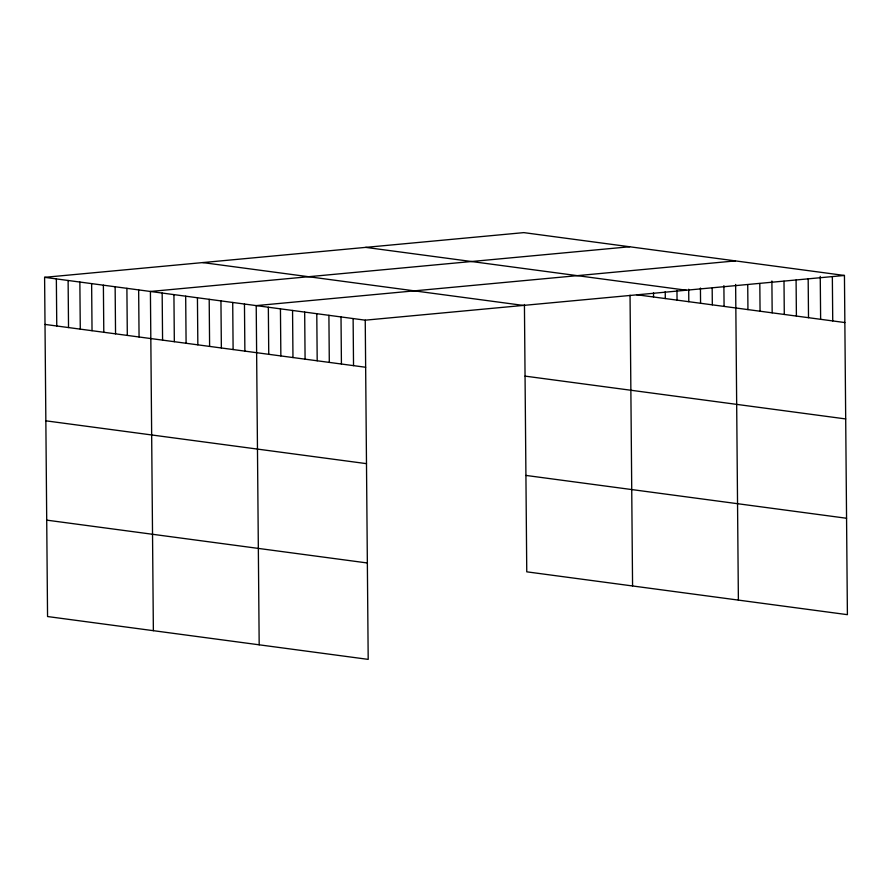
<?xml version="1.0" encoding="UTF-8"?>
<svg xmlns="http://www.w3.org/2000/svg" width="892" height="892" viewBox="0 0 892 892"><rect width="100%" height="100%" fill="white"/><g stroke="black" fill="none" stroke-linecap="round" stroke-linejoin="round"><path stroke-width="1.34" d="M44.6 277.334L365.241 320.172L368.195 659.378L47.555 616.539L44.6 277.334L523.805 232.622L844.445 275.461L847.4 614.666L526.759 571.828L524.429 304.495M629.618 246.761L150.413 291.472L153.368 630.677M735.421 260.899L256.216 305.61L259.182 644.816M365.241 320.172L844.445 275.461M365.664 247.374L686.305 290.212M636.553 294.717L844.847 322.547M202.74 262.582L523.37 305.421M525.053 376.112L845.694 418.939M45.013 324.42L365.642 367.259M525.923 475.425L846.564 518.263M45.849 420.823L366.489 463.65M46.718 520.136L367.359 562.975M832.347 276.609L832.738 320.93M820.25 276.375L820.629 319.303M808.174 278.917L808.509 317.686M796.088 280.066L796.4 316.069M784.001 281.214L784.291 314.452M771.892 280.98L772.171 312.836M759.817 283.522L760.062 311.219M747.73 284.671L747.942 309.602M735.632 284.436L738.386 600.104M723.891 285.641L724.081 306.413M712.173 288.216L712.318 304.841M700.432 288.038L700.566 303.269M688.702 289.231L688.802 301.697M676.961 290.435L677.05 300.125M665.231 291.628L665.298 298.552M653.501 292.832L653.535 296.98M630.042 295.219L632.573 585.966M353.12 318.555L353.533 365.642M341.012 316.939L341.424 364.014M328.903 315.322L329.304 362.397M316.783 313.694L317.195 360.781M304.674 312.077L305.086 359.164M292.554 310.461L292.966 357.547M280.445 308.844L280.857 355.93M268.336 307.227L268.748 354.314M244.464 304.038L244.876 351.125M232.712 302.466L233.113 349.553M220.948 300.894L221.361 347.98M209.196 299.322L209.609 346.408M197.433 297.75L197.846 344.836M185.681 296.189L186.094 343.264M173.929 294.616L174.33 341.692M162.166 293.044L162.578 340.131M138.65 289.9L139.063 336.986M126.898 288.328L127.311 335.414M115.135 286.756L115.547 333.842M103.383 285.184L103.795 332.27M91.631 283.623L92.032 330.698M79.867 282.05L80.28 329.126M68.115 280.478L68.528 327.565M56.352 278.906L56.765 325.993"/></g></svg>
